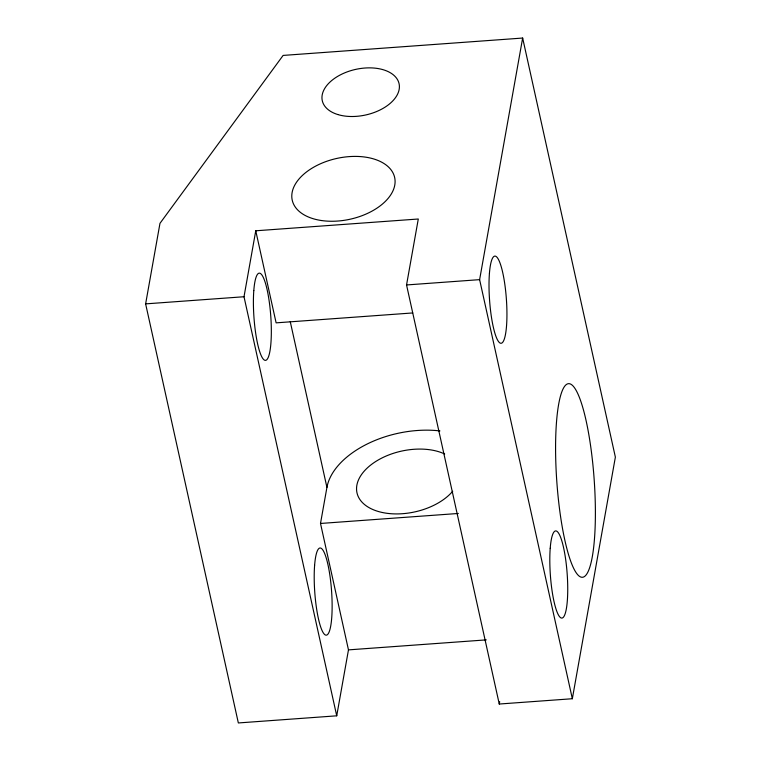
<?xml version="1.0" encoding="UTF-8"?>
<svg xmlns="http://www.w3.org/2000/svg" width="761" height="761" viewBox="0 0 761 761"><rect width="100%" height="100%" fill="white"/><g stroke="black" fill="none" stroke-linecap="round" stroke-linejoin="round"><path stroke-width="1.14" d="M145.627 303.877L159.972 223.344L283.121 55.42L522.655 38.05L615.373 457.123L572.339 698.731L499.264 704.03L406.545 284.956L418.293 219.006L255.753 230.792L244.005 296.742L336.723 715.816L238.345 722.95L145.627 303.877L244.005 296.742M336.723 715.816L348.471 649.875L320.505 523.463L326.926 487.392L290.245 321.58M572.339 698.731L479.62 279.648L522.655 38.05M499.264 704.03L499.682 701.709M406.545 284.956L479.62 279.648M412.747 312.942L276.119 322.854L255.753 230.792M320.505 523.463L458.312 513.466M348.471 649.875L486.279 639.877M326.926 487.392A83.044 49.275 -12.5 0 1 439.915 430.916M452.709 491.254A52.452 31.115 -12.5 0 1 378.35 511.497A52.452 31.115 -12.5 0 1 368.705 466.702A52.452 31.115 -12.5 0 1 444.69 453.994M337.694 114.511A39.334 23.344 -12.5 0 0 399.164 89.398A39.334 23.344 -12.5 0 0 345.142 72.666A39.334 23.344 -12.5 0 0 337.694 114.511M556.481 422.326A97.028 18.702 85.9 0 0 579.949 576.629A97.028 18.702 85.9 0 0 590.146 442.731A97.028 18.702 85.9 0 0 556.481 422.326M489.418 273.484A43.71 8.428 85.9 0 0 499.987 342.983A43.71 8.428 85.9 0 0 504.581 282.673A43.71 8.428 85.9 0 0 489.418 273.484M550.213 548.291A43.71 8.428 85.9 0 0 560.781 617.789A43.71 8.428 85.9 0 0 565.375 557.48A43.71 8.428 85.9 0 0 550.213 548.291M314.607 565.375A43.71 8.428 85.9 0 0 325.175 634.874A43.71 8.428 85.9 0 0 329.77 574.565A43.71 8.428 85.9 0 0 314.607 565.375M253.803 290.569A43.71 8.428 85.9 0 0 264.381 360.077A43.71 8.428 85.9 0 0 268.975 299.767A43.71 8.428 85.9 0 0 253.803 290.569M321.513 220.538A52.452 31.115 -12.5 0 0 394.911 178.902A52.452 31.115 -12.5 0 0 313.922 167.068A52.452 31.115 -12.5 0 0 321.513 220.538"/></g></svg>
